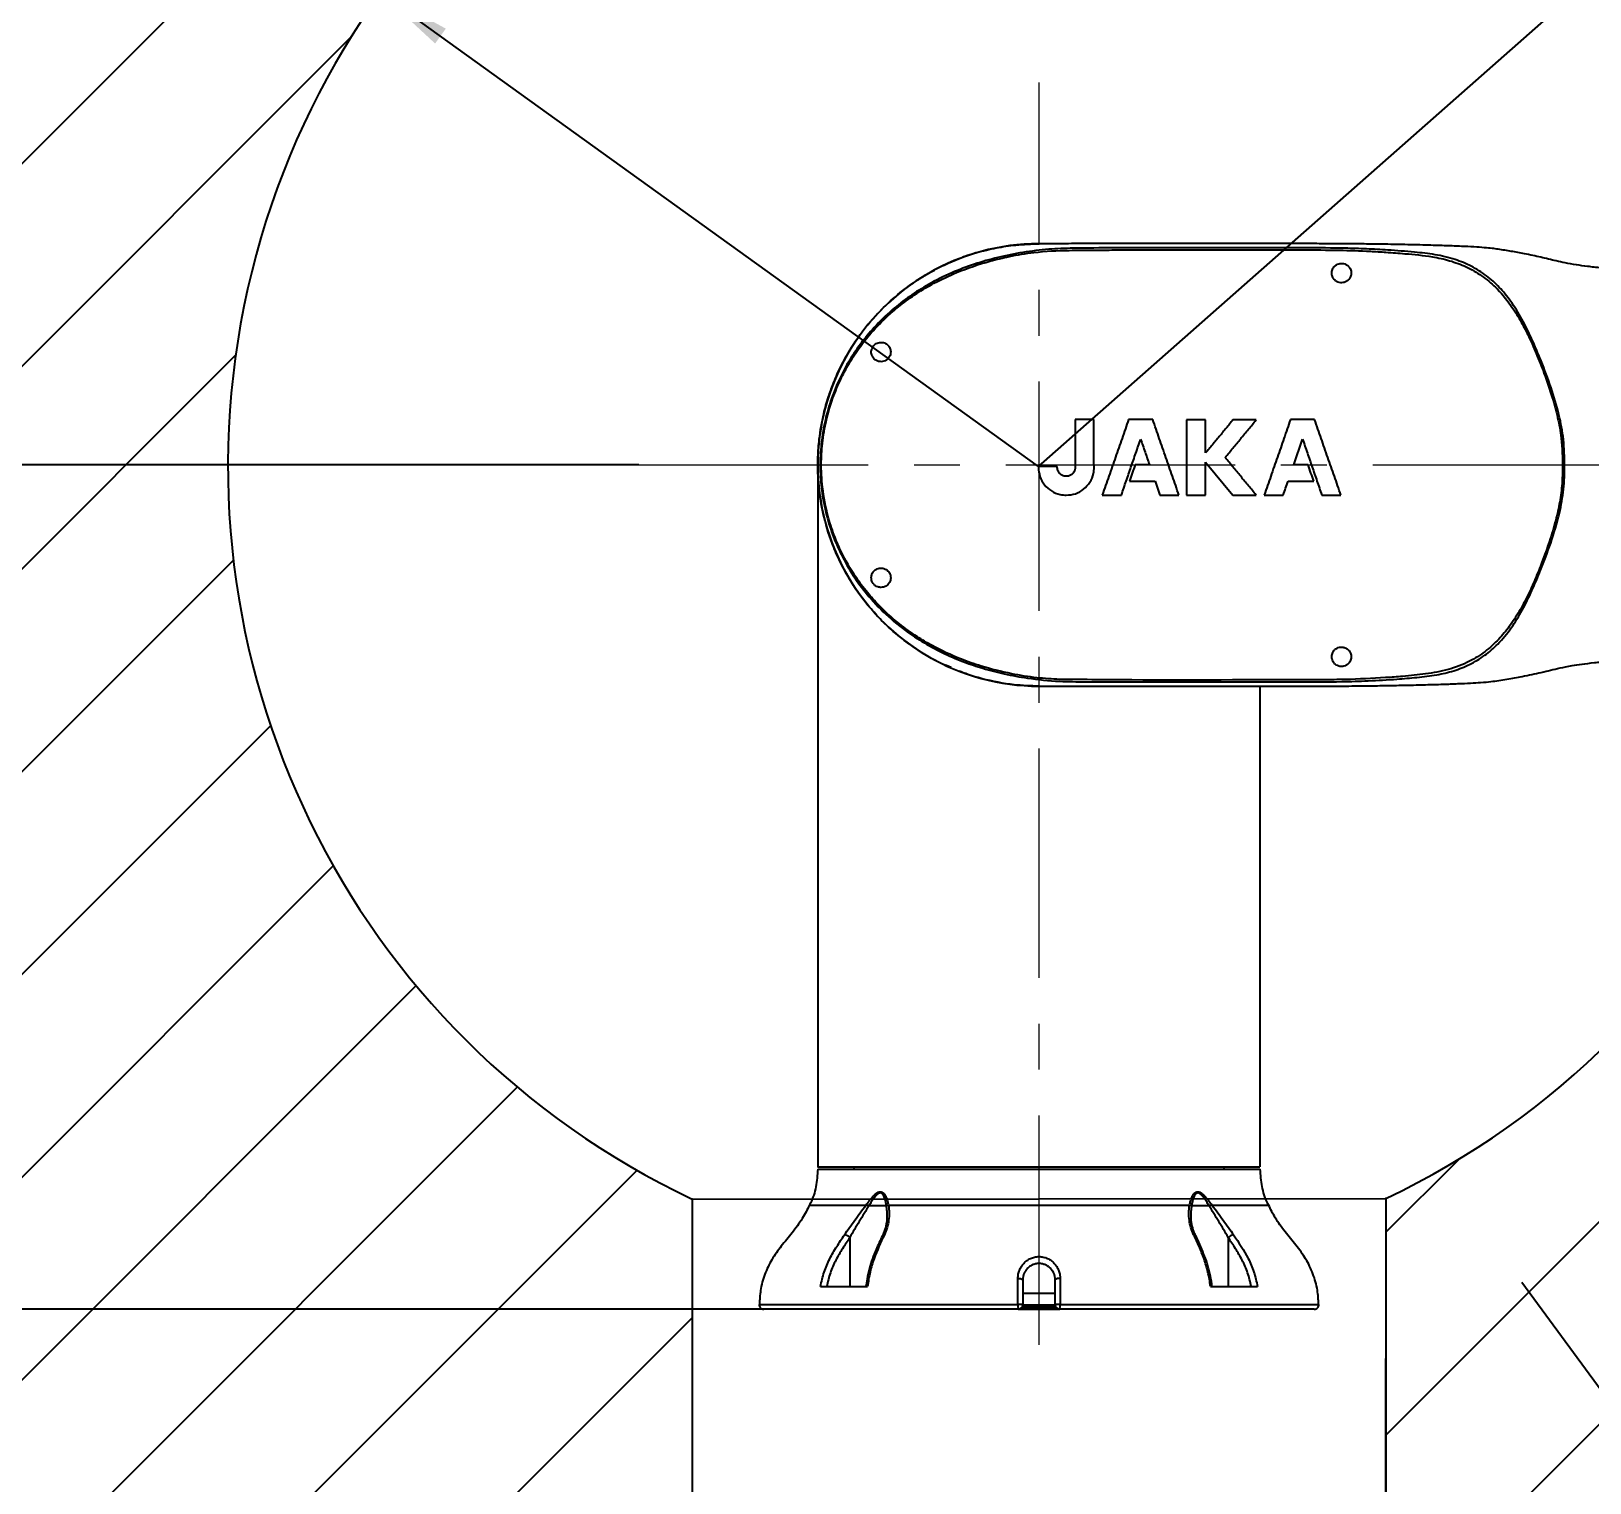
# Model space of a CAD drawing. Header units: millimetres. Extents: x 0 to 841, y 0 to 594.
# Drawn here: x 261.3 to 347.6, y 389.8 to 470.1 of the extents above; entities that cross this region are included whole.
import ezdxf

# ---------------------------------------------------------------- set-up
doc = ezdxf.new("R2010")
doc.units = ezdxf.units.MM
doc.header["$PDSIZE"] = -1
doc.linetypes.add('CENTERX2', pattern=[20.32, 12.7, -2.54, 2.54, -2.54])
doc.layers.add('细线层', color=7, linetype='Continuous', lineweight=25)
doc.styles.add('SLDTEXTSTYLE5', font='TXT', dxfattribs={"width": 0.605})
doc.dimstyles.new('SLDDIMSTYLE0', dxfattribs={"dimtxt": 5.5, "dimasz": 4.08, "dimexe": 0, "dimexo": 0.0625, "dimgap": 1.375, "dimtad": 2, "dimdec": 1, "dimlfac": 4, "dimrnd": 1e-09, "dimzin": 12, "dimdsep": 46, "dimtxsty": 'SLDTEXTSTYLE5', "dimsah": 1, "dimcen": 0.09, "dimadec": 0, "dimazin": 3, "dimtfac": 1, "dimtdec": 1, "dimtofl": 0, "dimtmove": 0, "dimatfit": 3, "dimfxl": 0, "dimfrac": 2, "dimtolj": 1, "dimtzin": 12, "dimarcsym": 0})
doc.dimstyles.new('SLDDIMSTYLE1', dxfattribs={"dimtxt": 5.5, "dimasz": 4.08, "dimexe": 0, "dimexo": 0.0625, "dimgap": 1.375, "dimtad": 0, "dimtih": 1, "dimtoh": 1, "dimdec": 1, "dimlfac": 4, "dimrnd": 1e-09, "dimzin": 12, "dimdsep": 46, "dimtxsty": 'SLDTEXTSTYLE5', "dimsah": 1, "dimcen": 0, "dimadec": 0, "dimazin": 3, "dimtfac": 1, "dimtdec": 1, "dimtofl": 0, "dimtmove": 0, "dimatfit": 3, "dimfxl": 0, "dimfrac": 2, "dimtolj": 1, "dimtzin": 12, "dimarcsym": 0})
doc.dimstyles.new('SLDDIMSTYLE2', dxfattribs={"dimtxt": 5.5, "dimasz": 4.08, "dimexe": 0, "dimexo": 0.0625, "dimgap": 1.375, "dimtad": 0, "dimtih": 1, "dimtoh": 1, "dimdec": 1, "dimlfac": 4, "dimrnd": 1e-09, "dimzin": 12, "dimdsep": 46, "dimtxsty": 'SLDTEXTSTYLE5', "dimsah": 1, "dimcen": 0, "dimadec": 0, "dimazin": 3, "dimtfac": 1, "dimtdec": 1, "dimtofl": 0, "dimtmove": 0, "dimatfit": 3, "dimfxl": 0, "dimfrac": 2, "dimtolj": 1, "dimtzin": 12, "dimarcsym": 0})
doc.dimstyles.new('SLDDIMSTYLE3', dxfattribs={"dimtxt": 5.5, "dimasz": 4.08, "dimexe": 0, "dimexo": 0.0625, "dimgap": 1.375, "dimtad": 2, "dimdec": 0, "dimlfac": 4, "dimrnd": 1e-09, "dimzin": 12, "dimdsep": 46, "dimtxsty": 'SLDTEXTSTYLE5', "dimsah": 1, "dimcen": 0.09, "dimadec": 0, "dimazin": 3, "dimtfac": 1, "dimtdec": 0, "dimtofl": 0, "dimtmove": 0, "dimatfit": 3, "dimfxl": 0, "dimfrac": 2, "dimtolj": 1, "dimtzin": 12, "dimarcsym": 0})
doc.dimstyles.new('SLDDIMSTYLE4', dxfattribs={"dimtxt": 5.5, "dimasz": 4.08, "dimexe": 0, "dimexo": 0.0625, "dimgap": 1.375, "dimtad": 0, "dimtih": 1, "dimtoh": 1, "dimdec": 1, "dimlfac": 4, "dimrnd": 1e-09, "dimzin": 12, "dimdsep": 46, "dimtxsty": 'SLDTEXTSTYLE5', "dimsah": 1, "dimcen": 0, "dimadec": 0, "dimazin": 3, "dimtfac": 1, "dimtdec": 1, "dimtofl": 0, "dimtmove": 0, "dimatfit": 3, "dimfxl": 0, "dimfrac": 2, "dimtolj": 1, "dimtzin": 12, "dimarcsym": 0})

# ---------------------------------------------------------------- blocks, each defined once
blk = doc.blocks.new('_D_1')
at = {"layer": '细线层'}
for p, q in [((204.919, 526.735), (173.929, 526.735)), ((280.621, 472.253), (204.919, 526.735)), ((317.044, 446.039), (280.621, 472.253))]:
    blk.add_line(p, q, dxfattribs=at)
blk.add_solid([(280.621, 472.253), (283.636, 469.457), (284.229, 470.282)], dxfattribs=at)
at = {"layer": '细线层', "char_height": 5.5, "attachment_point": 1, "style": 'SLDTEXTSTYLE5'}
for s, insert in [('S', (173.929, 533.825)), ('R179.5', (178.971, 533.825))]:
    blk.add_mtext(s, dxfattribs=dict(at, insert=insert))
blk = doc.blocks.new('_D_2')
at = {"layer": '细线层'}
for p, q in [((395.878, 515.584), (433.499, 548.772)), ((433.499, 548.772), (464.489, 548.772)), ((317.044, 446.039), (395.878, 515.584))]:
    blk.add_line(p, q, dxfattribs=at)
blk.add_solid([(395.878, 515.584), (399.274, 517.902), (398.602, 518.664)], dxfattribs=at)
at = {"layer": '细线层', "char_height": 5.5, "attachment_point": 1, "style": 'SLDTEXTSTYLE5'}
for s, insert in [('S', (435.087, 555.862)), ('R420.5', (440.129, 555.862))]:
    blk.add_mtext(s, dxfattribs=dict(at, insert=insert))
blk = doc.blocks.new('_D_3')
at = {"layer": '细线层'}
for p, q in [((317.044, 551.164), (132.032, 551.164)), ((134.032, 551.164), (134.032, 348.247)), ((290.282, 348.247), (132.032, 348.247))]:
    blk.add_line(p, q, dxfattribs=at)
for points in [[(134.032, 551.164), (133.524, 547.084), (134.54, 547.084)], [(134.032, 348.247), (134.54, 352.327), (133.524, 352.327)]]:
    blk.add_solid(points, dxfattribs=at)
at = {"layer": '细线层', "insert": (126.942, 444.832), "char_height": 5.5, "attachment_point": 1, "rotation": 90, "style": 'SLDTEXTSTYLE5'}
blk.add_mtext('812', dxfattribs=at)
blk = doc.blocks.new('_D_4')
at = {"layer": '细线层'}
for p, q in [((297.864, 405.47), (297.864, 309.372)), ((336.289, 405.501), (336.289, 309.372)), ((297.864, 311.372), (336.289, 311.372))]:
    blk.add_line(p, q, dxfattribs=at)
for points in [[(297.864, 311.372), (301.944, 310.864), (301.944, 311.88)], [(336.289, 311.372), (332.209, 311.88), (332.209, 310.864)]]:
    blk.add_solid(points, dxfattribs=at)
at = {"layer": '细线层', "char_height": 5.5, "attachment_point": 1, "style": 'SLDTEXTSTYLE5'}
for s, insert in [('%%c', (304.663, 318.462)), ('153.7', (312.681, 318.477))]:
    blk.add_mtext(s, dxfattribs=dict(at, insert=insert))
blk = doc.blocks.new('_D_5')
at = {"layer": '细线层'}
for p, q in [((343.806, 400.872), (374.954, 358.456)), ((374.954, 358.456), (404.44, 318.302)), ((404.44, 318.302), (430.388, 318.302))]:
    blk.add_line(p, q, dxfattribs=at)
blk.add_arc((343.806, 400.872), 52.625, 300.64689, 308.46756, dxfattribs=at)
blk.add_solid([(374.954, 358.456), (372.948, 362.045), (372.129, 361.443)], dxfattribs=at)
at = {"layer": '细线层', "insert": (406.027, 325.392), "char_height": 5.5, "attachment_point": 1, "style": 'SLDTEXTSTYLE5'}
blk.add_mtext('R210.5', dxfattribs=at)
blk = doc.blocks.new('_D_6')
at = {"layer": '细线层'}
for p, q in [((294.917, 446.122), (191.973, 446.122)), ((193.973, 446.122), (193.973, 399.372)), ((301.831, 399.372), (191.973, 399.372))]:
    blk.add_line(p, q, dxfattribs=at)
for points in [[(193.973, 446.122), (193.465, 442.042), (194.481, 442.042)], [(193.973, 399.372), (194.481, 403.452), (193.465, 403.452)]]:
    blk.add_solid(points, dxfattribs=at)
at = {"layer": '细线层', "insert": (186.883, 418.149), "char_height": 5.5, "attachment_point": 1, "rotation": 90, "style": 'SLDTEXTSTYLE5'}
blk.add_mtext('187', dxfattribs=at)

msp = doc.modelspace()

# ---------------------------------------------------------------- hatches: boundary and pattern name
at = {"layer": '细线层'}
h = msp.add_hatch(dxfattribs=at)
h.set_pattern_fill('ANSI31', color=256, scale=2.5, style=0)
edge = h.paths.add_edge_path(flags=0)
edge.add_line((336.289, 405.501), (336.225, 348.796))
edge.add_arc((343.806, 400.872), 52.625, 261.71786, 300.64689)
edge.add_arc((317.044, 446.039), 105.125, 300.64689, 599.35311)
edge.add_arc((290.282, 400.872), 52.625, 239.35311, 278.28214)
edge.add_line((297.863, 348.796), (297.864, 405.47))
edge.add_arc((317.044, 446.039), 44.875, -64.60462, 244.69701, ccw=False)

# ---------------------------------------------------------------- linework, layer by layer
at = {"color": 7, "linetype": 'Continuous', "lineweight": 25}
for p, q in [((320.122, 448.636), (319.077, 448.636)), ((323.377, 448.632), (322.039, 448.632)), ((326.305, 448.628), (325.253, 448.628)), ((329.106, 448.616), (327.818, 448.616)), ((332.337, 448.632), (331, 448.632)), ((331.181, 446.122), (331.673, 447.549)), ((326.305, 446.281), (327.819, 444.45)), ((326.305, 444.449), (326.305, 446.281)), ((317.044, 446.039), (317.043, 445.987)), ((318.081, 446.039), (317.044, 446.039)), ((323.195, 446.122), (322.398, 446.122)), ((331.978, 446.122), (331.181, 446.122)), ((322.082, 445.219), (323.51, 445.219)), ((323.51, 445.219), (323.776, 444.455)), ((330.866, 445.219), (332.295, 445.219)), ((320.58, 444.455), (321.64, 444.455)), ((323.776, 444.455), (324.825, 444.455)), ((325.253, 444.449), (326.305, 444.449)), ((327.819, 444.45), (329.106, 444.45)), ((329.551, 444.455), (330.601, 444.455)), ((332.736, 444.455), (333.797, 444.455)), ((304.827, 407.122), (329.327, 407.122)), ((306.827, 407.247), (306.827, 407.122)), ((327.327, 407.122), (327.327, 407.247)), ((307.672, 405.122), (308.628, 405.122)), ((325.415, 405.122), (308.738, 405.122)), ((325.526, 405.122), (326.482, 405.122)), ((306.601, 403.336), (306.601, 400.622)), ((327.552, 403.336), (327.552, 400.622)), ((304.981, 400.622), (307.584, 400.622)), ((326.57, 400.622), (329.173, 400.622)), ((317.977, 400.247), (316.177, 400.247)), ((315.927, 399.372), (301.831, 399.372)), ((315.927, 399.372), (318.227, 399.372)), ((318.077, 399.422), (316.077, 399.422)), ((316.127, 399.472), (318.027, 399.472)), ((317.998, 399.522), (316.156, 399.522)), ((332.322, 399.372), (318.227, 399.372))]:
    msp.add_line(p, q, dxfattribs=at)
at = {"color": 8, "linetype": 'Continuous', "lineweight": 25}
for p, q in [((307.483, 405.122), (304.366, 405.122)), ((329.788, 405.122), (326.67, 405.122)), ((301.582, 399.632), (315.908, 399.632)), ((318.246, 399.632), (332.572, 399.632))]:
    msp.add_line(p, q, dxfattribs=at)
at = {"color": 7, "linetype": 'Continuous', "lineweight": 25, "flags": 128}
for points in [[(325.744, 403.446), (325.745, 403.444), (325.747, 403.44)], [(315.909, 401.072), (315.96, 401.072), (316.01, 401.068), (316.056, 401.062), (316.097, 401.052), (316.131, 401.041), (316.156, 401.027), (316.172, 401.013), (316.177, 400.997)], [(318.245, 401.072), (318.194, 401.072), (318.144, 401.068), (318.098, 401.062), (318.057, 401.052), (318.023, 401.041), (317.998, 401.027), (317.982, 401.013), (317.977, 400.997)]]:
    msp.add_lwpolyline(points, dxfattribs=at)
at = {"color": 7, "linetype": 'Continuous', "lineweight": 25}
for centre, radius, start, end in [((317.077, 446.122), 12.25, 89.99997, 270.00003), ((306.211, 402.954), 0.546, 44.36039, 80.07719), ((327.943, 402.954), 0.546, 99.92281, 135.63961), ((301.831, 399.622), 0.25, 177.8883, 270), ((316.791, 399.565), 0.886, 175.72415, 192.59224), ((315.978, 397.762), 1.871, 83.91534, 92.15973), ((315.927, 399.622), 0.25, 270, 0), ((318.175, 397.762), 1.871, 87.84027, 96.08466), ((318.227, 399.622), 0.25, 180, 270), ((317.362, 399.565), 0.886, 347.40776, 4.27585), ((332.322, 399.622), 0.25, 270, 2.1117)]:
    msp.add_arc(centre, radius, start, end, dxfattribs=at)
at = {"color": 8, "linetype": 'Continuous', "lineweight": 25}
for centre, radius, start, end in [((308.501, 403.381), 0.112, 84.30979, 147.75799), ((325.65, 403.375), 0.118, 36.97942, 94.33376)]:
    msp.add_arc(centre, radius, start, end, dxfattribs=at)
at = {"color": 7, "linetype": 'Continuous', "lineweight": 25}
for points, knots in [([(312.21, 434.902), (312.038, 434.971), (311.335, 435.254), (310.404, 435.825), (309.292, 436.636), (308.451, 437.396), (307.523, 438.414), (306.71, 439.532), (306.049, 440.743), (305.51, 442.011), (305.113, 443.335), (304.85, 444.94), (304.803, 446.322), (304.908, 447.695), (305.105, 448.811), (305.388, 449.821), (305.691, 450.67), (306.114, 451.633), (306.67, 452.622), (307.459, 453.751), (308.371, 454.789), (309.407, 455.7), (310.259, 456.312), (311.026, 456.785), (312.104, 457.35), (313.36, 457.83), (314.701, 458.15), (315.853, 458.331), (316.65, 458.354), (317.079, 458.367)], [0, 0, 0, 0, 0.016592, 0.067899, 0.097282, 0.140017, 0.169281, 0.220716, 0.263456, 0.292724, 0.344165, 0.386998, 0.438296, 0.467673, 0.510415, 0.539685, 0.561646, 0.591159, 0.633894, 0.663158, 0.714592, 0.757342, 0.786617, 0.808582, 0.838101, 0.895669, 0.928515, 0.96162, 1, 1, 1, 1]), ([(368.373, 456.415), (368.174, 456.409), (367.786, 456.395), (367.082, 456.376), (366.416, 456.36), (365.819, 456.347), (365.299, 456.337), (364.767, 456.328), (364.197, 456.32), (363.609, 456.314), (363.028, 456.309), (362.364, 456.307), (361.569, 456.307), (360.578, 456.315), (359.436, 456.335), (358.217, 456.369), (357.043, 456.417), (356.018, 456.47), (355.114, 456.514), (354.218, 456.562), (353.236, 456.621), (352.169, 456.692), (351.086, 456.772), (350.054, 456.856), (349.071, 456.942), (348.195, 457.028), (347.438, 457.114), (346.742, 457.209), (346.185, 457.309), (345.713, 457.415), (345.296, 457.518), (344.856, 457.62), (344.414, 457.718), (343.875, 457.831), (343.252, 457.95), (342.635, 458.045), (342.187, 458.11), (341.75, 458.153), (341.175, 458.192), (340.472, 458.227), (339.631, 458.26), (338.576, 458.292), (337.364, 458.321), (336.121, 458.343), (334.944, 458.358), (333.867, 458.368), (333, 458.373), (332.327, 458.375), (331.786, 458.377), (331.225, 458.377), (330.629, 458.378), (329.958, 458.378), (329.087, 458.378), (328.03, 458.378), (326.854, 458.377), (325.714, 458.377), (324.75, 458.377), (323.952, 458.376), (323.295, 458.376), (322.621, 458.376), (321.9, 458.376), (321.115, 458.375), (320.273, 458.375), (319.438, 458.375), (318.678, 458.374), (318.024, 458.374), (317.497, 458.373), (317.143, 458.373), (317.114, 458.373), (317.087, 458.373), (317.078, 458.372), (317.078, 458.372), (317.077, 458.372)], [0, 0, 0, 0, 0.011606, 0.022622, 0.033612, 0.041475, 0.048587, 0.056304, 0.064633, 0.073404, 0.081867, 0.089917, 0.102271, 0.116446, 0.133009, 0.151936, 0.169454, 0.184111, 0.19655, 0.208817, 0.22321, 0.239543, 0.255859, 0.271474, 0.286393, 0.301053, 0.315791, 0.330728, 0.351182, 0.372068, 0.392737, 0.412963, 0.433538, 0.454658, 0.48716, 0.517749, 0.531957, 0.545637, 0.559387, 0.573303, 0.587835, 0.603324, 0.622937, 0.641296, 0.658134, 0.674365, 0.688188, 0.695845, 0.703615, 0.711708, 0.720248, 0.729525, 0.740912, 0.758119, 0.775486, 0.792027, 0.807687, 0.817399, 0.826741, 0.836253, 0.846711, 0.85811, 0.870404, 0.883234, 0.89497, 0.907307, 0.920369, 0.934341, 0.949566, 0.96585, 0.983172, 1, 1, 1, 1]), ([(321.246, 458.138), (321.64, 458.139), (322.819, 458.143), (324.785, 458.141), (327.243, 458.142), (329.602, 458.141), (331.896, 458.14), (333.7, 458.134), (335.207, 458.085), (336.49, 458.02), (337.756, 457.916), (339.012, 457.787), (340.072, 457.537), (341.033, 457.145), (341.86, 456.625), (342.588, 455.966), (343.248, 455.154), (343.84, 454.197), (344.383, 453.082), (344.919, 451.812), (345.443, 450.409), (345.879, 448.954), (346.156, 447.518), (346.189, 446.132), (346.156, 444.765), (345.89, 443.32), (345.441, 441.827), (344.909, 440.408), (344.384, 439.166), (343.863, 438.089), (343.244, 437.081), (342.551, 436.233), (341.769, 435.552), (340.943, 435.056), (340.043, 434.705), (339.06, 434.469), (338.003, 434.353), (336.739, 434.242), (335.352, 434.163), (333.569, 434.107), (331.38, 434.105), (328.661, 434.103), (326.026, 434.103), (323.392, 434.103), (321.385, 434.103), (319.573, 434.12), (318.102, 434.119), (316.593, 434.276), (315.178, 434.532), (313.833, 434.879), (312.536, 435.338), (311.275, 435.933), (310.076, 436.645), (308.882, 437.551), (307.812, 438.615), (306.946, 439.721), (306.272, 440.825), (305.735, 441.978), (305.318, 443.217), (305.056, 444.483), (304.945, 445.754), (304.971, 447.016), (305.145, 448.277), (305.467, 449.517), (305.913, 450.689), (306.485, 451.796), (307.17, 452.827), (307.975, 453.8), (308.892, 454.686), (309.908, 455.475), (311.01, 456.17), (312.209, 456.766), (313.493, 457.255), (314.811, 457.632), (316.188, 457.904), (317.587, 458.083), (319.277, 458.135), (320.489, 458.136), (321.246, 458.138)], [0, 0, 0, 0, 0.0106598, 0.0319794, 0.053299, 0.0772849, 0.095943, 0.1154946, 0.1261694, 0.136819, 0.1503231, 0.160621, 0.1710193, 0.1797162, 0.1886551, 0.1973407, 0.2062352, 0.2169379, 0.2277618, 0.2398272, 0.254324, 0.2683231, 0.2809713, 0.29384, 0.3058288, 0.3179845, 0.333522, 0.348041, 0.3590422, 0.3700734, 0.380468, 0.3910392, 0.3996233, 0.4084544, 0.4170076, 0.4257386, 0.4357544, 0.4457995, 0.4601702, 0.4734073, 0.4941438, 0.5195029, 0.5471431, 0.56557, 0.5909093, 0.601568, 0.6146824, 0.6307821, 0.6426061, 0.6536424, 0.668404, 0.679839, 0.6913738, 0.7061621, 0.7203404, 0.7321736, 0.744165, 0.7553111, 0.7665944, 0.7795365, 0.7902626, 0.8011135, 0.8136991, 0.8246768, 0.8357867, 0.8476193, 0.8583886, 0.8692769, 0.8817913, 0.8928917, 0.9041009, 0.9170529, 0.9291229, 0.9412858, 0.9541793, 0.9671508, 0.9794535, 1, 1, 1, 1]), ([(321.247, 458.025), (320.876, 458.022), (320.04, 458.017), (318.554, 458.012), (316.98, 457.941), (315.521, 457.693), (314.08, 457.352), (312.673, 456.874), (311.33, 456.238), (310.289, 455.622), (309.446, 455.017), (308.596, 454.296), (307.823, 453.507), (307.084, 452.573), (306.53, 451.712), (306.048, 450.796), (305.608, 449.741), (305.252, 448.496), (305.053, 447.212), (305.004, 446.086), (305.07, 444.844), (305.281, 443.616), (305.644, 442.431), (306.112, 441.291), (306.714, 440.203), (307.445, 439.196), (308.27, 438.255), (309.21, 437.397), (310.253, 436.648), (311.375, 435.978), (312.561, 435.425), (314.034, 434.908), (315.45, 434.556), (316.905, 434.326), (318.217, 434.231), (319.76, 434.235), (324.193, 434.19), (328.628, 434.223), (332.781, 434.22), (334.367, 434.242), (335.847, 434.305), (337.325, 434.422), (338.487, 434.53), (339.742, 434.754), (340.862, 435.177), (341.8, 435.773), (342.531, 436.435), (343.151, 437.193), (343.68, 438.009), (344.151, 438.898), (344.561, 439.814), (344.96, 440.811), (345.35, 441.889), (345.685, 442.997), (345.926, 444.067), (346.052, 445.045), (346.075, 446.227), (346.05, 447.452), (345.813, 448.743), (345.484, 449.946), (345.078, 451.126), (344.62, 452.291), (344.191, 453.265), (343.72, 454.162), (343.154, 455.061), (342.449, 455.912), (341.603, 456.614), (340.747, 457.111), (339.821, 457.454), (338.681, 457.7), (337.496, 457.807), (336.352, 457.901), (335.137, 457.971), (332.921, 458.043), (330.176, 458.022), (327.602, 458.027), (325.972, 458.027), (324.749, 458.028), (323.526, 458.028), (322.359, 458.029), (321.599, 458.026), (321.247, 458.025)], [0, 0, 0, 0, 0.010127, 0.022786, 0.040535, 0.053025, 0.063083, 0.080905, 0.093428, 0.103557, 0.113873, 0.121664, 0.133945, 0.143912, 0.154116, 0.161831, 0.172107, 0.185245, 0.197035, 0.207469, 0.215909, 0.230942, 0.24129, 0.249656, 0.264545, 0.275054, 0.283547, 0.298646, 0.309643, 0.318519, 0.334259, 0.345228, 0.36105, 0.373978, 0.385365, 0.396877, 0.416068, 0.506292, 0.517816, 0.529345, 0.549541, 0.558212, 0.569784, 0.581353, 0.592888, 0.60219, 0.611498, 0.619661, 0.628822, 0.63799, 0.647074, 0.656192, 0.667261, 0.678327, 0.68774, 0.697147, 0.705165, 0.719992, 0.730436, 0.740891, 0.753968, 0.764467, 0.775028, 0.782978, 0.79208, 0.803961, 0.812942, 0.821921, 0.830832, 0.839753, 0.853652, 0.86323, 0.871084, 0.886827, 0.923699, 0.945931, 0.957046, 0.968162, 0.979278, 0.990394, 1, 1, 1, 1]), ([(313.624, 457.874), (313.561, 457.855), (313.427, 457.815), (313.167, 457.731), (313.006, 457.676), (312.89, 457.635), (312.846, 457.618), (312.838, 457.615)], [0, 0, 0, 0, 0.180104, 0.385329, 0.626431, 0.932789, 1, 1, 1, 1]), ([(333.827, 456.21), (333.879, 456.214), (333.983, 456.223), (334.122, 456.29), (334.25, 456.4), (334.342, 456.557), (334.377, 456.756), (334.337, 456.957), (334.228, 457.121), (334.09, 457.224), (333.95, 457.277), (333.81, 457.29), (333.67, 457.268), (333.527, 457.204), (333.386, 457.077), (333.291, 456.887), (333.28, 456.667), (333.352, 456.471), (333.474, 456.33), (333.622, 456.241), (333.746, 456.212), (333.815, 456.21), (333.827, 456.21)], [0, 0, 0, 0, 0.039308, 0.078498, 0.120462, 0.181537, 0.243548, 0.318995, 0.386834, 0.433347, 0.469389, 0.505672, 0.536973, 0.577524, 0.634168, 0.710464, 0.787804, 0.853332, 0.905066, 0.94784, 0.99082, 1, 1, 1, 1]), ([(308.327, 451.835), (308.38, 451.839), (308.473, 451.846), (308.617, 451.912), (308.729, 452.006), (308.807, 452.12), (308.857, 452.251), (308.873, 452.416), (308.822, 452.619), (308.681, 452.801), (308.477, 452.905), (308.28, 452.918), (308.124, 452.876), (308.018, 452.817), (307.934, 452.744), (307.873, 452.665), (307.822, 452.567), (307.784, 452.431), (307.791, 452.231), (307.896, 452.018), (308.088, 451.863), (308.263, 451.842), (308.327, 451.835)], [0, 0, 0, 0, 0.044743, 0.078043, 0.111582, 0.14011, 0.168006, 0.208654, 0.266688, 0.352447, 0.441629, 0.51496, 0.555221, 0.585108, 0.607216, 0.629427, 0.649889, 0.683181, 0.740493, 0.838995, 0.941632, 1, 1, 1, 1]), ([(319.077, 448.636), (319.077, 448.417), (319.077, 447.977), (319.077, 447.315), (319.077, 446.651), (319.078, 446.207), (319.078, 445.986)], [0, 0, 0, 0, 0.249514, 0.499223, 0.749515, 1, 1, 1, 1]), ([(320.121, 446.105), (320.121, 446.316), (320.121, 446.738), (320.121, 447.371), (320.121, 448.004), (320.122, 448.426), (320.122, 448.636)], [0, 0, 0, 0, 0.249561, 0.499296, 0.749559, 1, 1, 1, 1]), ([(322.039, 448.632), (321.918, 448.286), (321.677, 447.594), (321.312, 446.55), (320.946, 445.503), (320.702, 444.805), (320.58, 444.455)], [0, 0, 0, 0, 0.248937, 0.498296, 0.748933, 1, 1, 1, 1]), ([(324.825, 444.455), (324.705, 444.802), (324.465, 445.495), (324.102, 446.54), (323.739, 447.586), (323.498, 448.283), (323.377, 448.632)], [0, 0, 0, 0, 0.248947, 0.49831, 0.748941, 1, 1, 1, 1]), ([(325.253, 448.628), (325.253, 448.282), (325.253, 447.59), (325.253, 446.546), (325.253, 445.498), (325.253, 444.799), (325.253, 444.449)], [0, 0, 0, 0, 0.248815, 0.498102, 0.748813, 1, 1, 1, 1]), ([(326.305, 446.785), (326.305, 446.939), (326.305, 447.246), (326.305, 447.707), (326.305, 448.168), (326.305, 448.474), (326.305, 448.628)], [0, 0, 0, 0, 0.249769, 0.499631, 0.74977, 1, 1, 1, 1]), ([(327.818, 448.616), (327.692, 448.464), (327.441, 448.159), (327.062, 447.701), (326.684, 447.243), (326.431, 446.938), (326.305, 446.785)], [0, 0, 0, 0, 0.249864, 0.499782, 0.749864, 1, 1, 1, 1]), ([(327.384, 446.533), (327.528, 446.707), (327.815, 447.054), (328.245, 447.575), (328.676, 448.096), (328.962, 448.443), (329.106, 448.616)], [0, 0, 0, 0, 0.249826, 0.499721, 0.749825, 1, 1, 1, 1]), ([(331, 448.632), (330.88, 448.286), (330.64, 447.594), (330.278, 446.55), (329.914, 445.503), (329.672, 444.805), (329.551, 444.455)], [0, 0, 0, 0, 0.2489511, 0.4983219, 0.748951, 1, 1, 1, 1]), ([(333.797, 444.455), (333.675, 444.802), (333.433, 445.495), (333.068, 446.54), (332.702, 447.586), (332.459, 448.283), (332.337, 448.632)], [0, 0, 0, 0, 0.248965, 0.498339, 0.748958, 1, 1, 1, 1]), ([(321.64, 444.455), (321.728, 444.712), (321.905, 445.226), (322.127, 445.871), (322.348, 446.516), (322.526, 447.033), (322.659, 447.42), (322.704, 447.549)], [0, 0, 0, 0, 0.249416, 0.499064, 0.624227, 0.874692, 1, 1, 1, 1]), ([(322.704, 447.549), (322.745, 447.43), (322.826, 447.193), (322.949, 446.836), (323.072, 446.479), (323.154, 446.241), (323.195, 446.122)], [0, 0, 0, 0, 0.2498768, 0.4998043, 0.7498784, 1, 1, 1, 1]), ([(331.673, 447.549), (331.761, 447.292), (331.938, 446.777), (332.204, 446.004), (332.47, 445.229), (332.648, 444.713), (332.736, 444.455)], [0, 0, 0, 0, 0.249433, 0.499093, 0.749433, 1, 1, 1, 1]), ([(329.106, 444.45), (328.962, 444.623), (328.676, 444.97), (328.246, 445.491), (327.815, 446.012), (327.528, 446.359), (327.384, 446.533)], [0, 0, 0, 0, 0.249828, 0.499724, 0.749827, 1, 1, 1, 1]), ([(304.828, 445.903), (304.828, 445.903), (304.828, 445.901), (304.827, 445.809), (304.827, 445.603), (304.827, 445.228), (304.827, 444.765), (304.827, 444.222), (304.827, 443.545), (304.827, 442.678), (304.827, 441.638), (304.827, 440.516), (304.827, 439.433), (304.827, 438.728), (304.827, 438.424)], [0, 0, 0, 0, 0.032237, 0.079559, 0.166384, 0.244284, 0.314671, 0.382871, 0.456614, 0.553611, 0.661867, 0.77987, 0.904928, 1, 1, 1, 1]), ([(317.043, 445.987), (317.06, 445.814), (317.093, 445.468), (317.358, 445.007), (317.748, 444.657), (318.183, 444.47), (318.471, 444.452), (318.585, 444.444)], [0, 0, 0, 0, 0.21398, 0.427997, 0.64239, 0.858447, 1, 1, 1, 1]), ([(318.17, 445.719), (318.151, 445.753), (318.116, 445.82), (318.092, 445.931), (318.085, 446.003), (318.081, 446.039)], [0, 0, 0, 0, 0.351095, 0.672975, 1, 1, 1, 1]), ([(318.585, 445.493), (318.544, 445.496), (318.448, 445.503), (318.308, 445.567), (318.215, 445.652), (318.177, 445.708), (318.17, 445.719)], [0, 0, 0, 0, 0.250055, 0.58582, 0.922138, 1, 1, 1, 1]), ([(318.585, 444.444), (318.758, 444.461), (319.104, 444.495), (319.565, 444.76), (319.915, 445.15), (320.078, 445.532), (320.111, 445.762), (320.119, 445.819)], [0, 0, 0, 0, 0.229793, 0.459607, 0.690132, 0.922249, 1, 1, 1, 1]), ([(319.003, 445.723), (318.979, 445.69), (318.921, 445.612), (318.791, 445.527), (318.668, 445.495), (318.599, 445.493), (318.585, 445.493)], [0, 0, 0, 0, 0.247413, 0.582992, 0.917906, 1, 1, 1, 1]), ([(319.078, 445.986), (319.077, 445.974), (319.077, 445.949), (319.073, 445.913), (319.067, 445.878), (319.056, 445.833), (319.036, 445.78), (319.015, 445.742), (319.003, 445.723)], [0, 0, 0, 0, 0.130614, 0.261853, 0.392479, 0.523804, 0.7596, 1, 1, 1, 1]), ([(320.119, 445.819), (320.12, 445.837), (320.123, 445.872), (320.123, 445.923), (320.123, 445.97), (320.123, 446.015), (320.123, 446.06), (320.122, 446.09), (320.121, 446.105)], [0, 0, 0, 0, 0.185978, 0.3724739, 0.5293054, 0.6861472, 0.8430542, 1, 1, 1, 1]), ([(322.398, 446.122), (322.372, 446.047), (322.319, 445.897), (322.24, 445.671), (322.161, 445.445), (322.108, 445.294), (322.082, 445.219)], [0, 0, 0, 0, 0.24995, 0.499921, 0.749951, 1, 1, 1, 1]), ([(332.295, 445.219), (332.242, 445.37), (332.136, 445.671), (332.031, 445.972), (331.978, 446.122)], [0, 0, 0, 0, 0.499924, 1, 1, 1, 1]), ([(330.601, 444.455), (330.645, 444.582), (330.733, 444.837), (330.822, 445.092), (330.866, 445.219)], [0, 0, 0, 0, 0.499946, 1, 1, 1, 1]), ([(308.327, 439.335), (308.418, 439.349), (308.605, 439.378), (308.783, 439.555), (308.863, 439.762), (308.869, 439.934), (308.829, 440.08), (308.76, 440.199), (308.669, 440.294), (308.551, 440.368), (308.397, 440.415), (308.195, 440.409), (307.973, 440.306), (307.828, 440.118), (307.782, 439.912), (307.796, 439.759), (307.836, 439.645), (307.891, 439.552), (307.957, 439.478), (308.044, 439.41), (308.174, 439.347), (308.268, 439.34), (308.327, 439.335)], [0, 0, 0, 0, 0.097324, 0.198736, 0.258642, 0.303873, 0.337595, 0.366269, 0.395007, 0.422549, 0.460968, 0.515709, 0.598383, 0.708102, 0.77466, 0.815583, 0.843605, 0.86543, 0.88734, 0.907877, 0.942171, 1, 1, 1, 1]), ([(304.828, 438.424), (304.828, 437.636), (304.826, 435.709), (304.829, 433.032), (304.824, 431.009), (304.828, 430.125), (304.829, 429.991)], [0, 0, 0, 0, 0.280312, 0.685445, 0.952567, 1, 1, 1, 1]), ([(317.077, 433.872), (317.076, 433.872), (317.075, 433.872), (317.109, 433.872), (317.082, 433.872), (317.342, 433.871), (317.782, 433.871), (318.362, 433.871), (319.043, 433.87), (319.893, 433.87), (320.888, 433.869), (321.938, 433.869), (322.927, 433.869), (323.863, 433.868), (324.792, 433.868), (325.765, 433.868), (326.814, 433.867), (327.93, 433.867), (329.013, 433.867), (329.961, 433.867), (330.722, 433.867), (331.345, 433.868), (331.89, 433.868), (332.387, 433.869), (332.851, 433.871), (333.357, 433.874), (333.924, 433.877), (334.603, 433.883), (335.402, 433.892), (336.36, 433.906), (337.409, 433.925), (338.471, 433.95), (339.438, 433.978), (340.273, 434.009), (340.973, 434.042), (341.602, 434.08), (342.14, 434.127), (342.535, 434.185), (342.983, 434.252), (343.414, 434.327), (343.878, 434.415), (344.372, 434.517), (344.895, 434.634), (345.414, 434.755), (345.895, 434.876), (346.47, 434.99), (347.123, 435.091), (347.818, 435.176), (348.644, 435.262), (349.724, 435.362), (350.985, 435.466), (352.355, 435.566), (353.588, 435.646), (354.644, 435.707), (355.61, 435.754), (356.685, 435.81), (357.864, 435.862), (359.063, 435.901), (360.148, 435.923), (361.121, 435.935), (361.959, 435.938), (362.683, 435.937), (363.315, 435.934), (363.906, 435.928), (364.495, 435.92), (365.085, 435.911), (365.731, 435.899), (366.464, 435.884), (367.307, 435.863), (367.916, 435.846), (368.198, 435.837), (368.235, 435.835)], [0, 0, 0, 0, 0.020625, 0.041487, 0.061046, 0.074585, 0.087359, 0.099566, 0.111326, 0.122761, 0.138914, 0.154312, 0.1687, 0.182054, 0.195159, 0.209209, 0.224481, 0.240918, 0.257913, 0.271731, 0.282287, 0.291092, 0.29892, 0.306071, 0.312757, 0.319145, 0.328175, 0.337487, 0.348805, 0.363174, 0.379537, 0.39525, 0.410245, 0.424544, 0.43795, 0.450606, 0.466759, 0.484614, 0.503636, 0.522594, 0.541259, 0.565742, 0.590164, 0.614802, 0.639629, 0.664069, 0.679004, 0.693837, 0.708798, 0.724025, 0.745317, 0.766123, 0.785303, 0.799678, 0.812435, 0.82753, 0.846614, 0.863945, 0.879843, 0.893971, 0.906393, 0.916408, 0.925544, 0.933968, 0.942198, 0.951294, 0.959718, 0.97044, 0.98312, 0.997777, 1, 1, 1, 1]), ([(333.827, 434.96), (333.873, 434.963), (333.966, 434.971), (334.105, 435.03), (334.243, 435.139), (334.345, 435.31), (334.38, 435.531), (334.323, 435.742), (334.194, 435.903), (334.044, 435.999), (333.879, 436.041), (333.717, 436.031), (333.576, 435.98), (333.453, 435.893), (333.344, 435.758), (333.282, 435.576), (333.292, 435.361), (333.379, 435.175), (333.519, 435.046), (333.659, 434.98), (333.764, 434.961), (333.817, 434.96), (333.827, 434.96)], [0, 0, 0, 0, 0.034963, 0.06974, 0.120394, 0.191019, 0.263354, 0.345019, 0.39934, 0.443994, 0.4889, 0.527824, 0.564725, 0.604101, 0.6495, 0.716482, 0.784408, 0.864226, 0.919179, 0.959559, 0.992401, 1, 1, 1, 1]), ([(317.077, 433.872), (316.614, 433.887), (315.556, 433.921), (314.201, 434.199), (313.198, 434.482), (312.791, 434.658), (312.677, 434.707)], [0, 0, 0, 0, 0.307672, 0.704623, 0.917434, 1, 1, 1, 1]), ([(329.324, 430.166), (329.325, 430.531), (329.329, 431.765), (329.328, 432.998), (329.327, 433.867)], [0, 0, 0, 0, 0.2957643, 1, 1, 1, 1]), ([(304.827, 429.991), (304.827, 429.838), (304.827, 429.465), (304.827, 428.891), (304.827, 428.276), (304.827, 427.685), (304.827, 427.125), (304.827, 426.635), (304.827, 426.274), (304.827, 425.914), (304.827, 425.609), (304.827, 425.368), (304.827, 425.112), (304.827, 424.803), (304.827, 424.355), (304.827, 423.701), (304.827, 422.908), (304.827, 422.047), (304.827, 421.162), (304.827, 420.145), (304.827, 419.005), (304.827, 417.766), (304.827, 416.191), (304.827, 414.246), (304.827, 411.885), (304.827, 409.529), (304.827, 407.959), (304.827, 407.247)], [0, 0, 0, 0, 0.017553, 0.042789, 0.068247, 0.094327, 0.122479, 0.152934, 0.186101, 0.218182, 0.245846, 0.268269, 0.285311, 0.304884, 0.330844, 0.363424, 0.403241, 0.434385, 0.469437, 0.508571, 0.552005, 0.599313, 0.649782, 0.731532, 0.820979, 0.918925, 1, 1, 1, 1]), ([(329.327, 407.247), (329.327, 407.979), (329.327, 409.583), (329.327, 411.976), (329.327, 414.35), (329.327, 416.289), (329.327, 417.845), (329.327, 419.053), (329.327, 420.153), (329.327, 421.122), (329.327, 421.956), (329.327, 422.751), (329.327, 423.475), (329.327, 424.113), (329.327, 424.632), (329.327, 425.138), (329.327, 425.56), (329.327, 426.023), (329.327, 426.476), (329.327, 427.02), (329.327, 427.758), (329.327, 428.656), (329.327, 429.486), (329.327, 430.006), (329.327, 430.166)], [0, 0, 0, 0, 0.082916, 0.181614, 0.270976, 0.351821, 0.401226, 0.447087, 0.488696, 0.525739, 0.558458, 0.587055, 0.622644, 0.650639, 0.677656, 0.706157, 0.745623, 0.786862, 0.830801, 0.865341, 0.902243, 0.941101, 0.981925, 1, 1, 1, 1]), ([(304.827, 407.122), (304.803, 406.797), (304.755, 406.152), (304.554, 405.487), (304.384, 405.174), (304.367, 405.142)], [0, 0, 0, 0, 0.478154, 0.946843, 1, 1, 1, 1]), ([(304.835, 407.247), (304.832, 407.247), (304.799, 407.247), (304.909, 407.247), (305.144, 407.247), (305.54, 407.247), (306.089, 407.247), (306.775, 407.247), (307.603, 407.247), (308.442, 407.247), (309.224, 407.247), (309.937, 407.247), (310.811, 407.247), (311.813, 407.247), (312.783, 407.247), (313.637, 407.247), (314.453, 407.247), (315.623, 407.247), (316.483, 407.247), (317.077, 407.247)], [0, 0, 0, 0, 0.006816, 0.081297, 0.151019, 0.221594, 0.292736, 0.368896, 0.43642, 0.510755, 0.561659, 0.599853, 0.65118, 0.725517, 0.776422, 0.814616, 0.865944, 0.907552, 1, 1, 1, 1]), ([(317.077, 407.247), (317.539, 407.247), (318.597, 407.247), (319.955, 407.247), (321.267, 407.247), (322.436, 407.247), (323.642, 407.247), (324.78, 407.247), (325.7, 407.247), (326.407, 407.247), (326.966, 407.247), (327.559, 407.247), (328.221, 407.247), (328.724, 407.247), (329.072, 407.247), (329.291, 407.247), (329.299, 407.247), (329.304, 407.247)], [0, 0, 0, 0, 0.072027, 0.164954, 0.214772, 0.285905, 0.362053, 0.429567, 0.503903, 0.554809, 0.593004, 0.644332, 0.718805, 0.807993, 0.859068, 0.930383, 1, 1, 1, 1]), ([(329.789, 405.143), (329.766, 405.185), (329.595, 405.504), (329.396, 406.169), (329.35, 406.802), (329.327, 407.122)], [0, 0, 0, 0, 0.069974, 0.530301, 1, 1, 1, 1]), ([(307.483, 405.122), (307.545, 405.204), (307.607, 405.284), (307.733, 405.441), (307.796, 405.517), (307.894, 405.625), (307.927, 405.66), (307.994, 405.725), (308.029, 405.757), (308.101, 405.811), (308.138, 405.835), (308.213, 405.869), (308.251, 405.879), (308.325, 405.879), (308.359, 405.87), (308.423, 405.836), (308.451, 405.813), (308.501, 405.759), (308.524, 405.728), (308.565, 405.662), (308.583, 405.627), (308.634, 405.519), (308.661, 405.442), (308.706, 405.284), (308.724, 405.204), (308.738, 405.122)], [0, 0, 0, 0, 0.125, 0.125, 0.25, 0.25, 0.3125, 0.3125, 0.375, 0.375, 0.4375, 0.4375, 0.5, 0.5, 0.5625, 0.5625, 0.625, 0.625, 0.6875, 0.6875, 0.75, 0.75, 0.875, 0.875, 1, 1, 1, 1]), ([(308.628, 405.122), (308.616, 405.194), (308.603, 405.265), (308.569, 405.404), (308.549, 405.472), (308.512, 405.57), (308.498, 405.602), (308.467, 405.662), (308.451, 405.691), (308.412, 405.743), (308.391, 405.766), (308.353, 405.792), (308.34, 405.799), (308.312, 405.808), (308.297, 405.81), (308.251, 405.81), (308.22, 405.8), (308.159, 405.765), (308.13, 405.742), (308.075, 405.69), (308.048, 405.66), (307.997, 405.6), (307.972, 405.568), (307.9, 405.471), (307.853, 405.403), (307.762, 405.265), (307.717, 405.194), (307.672, 405.122)], [0, 0, 0, 0, 0.125, 0.125, 0.25, 0.25, 0.3125, 0.3125, 0.375, 0.375, 0.4375, 0.4375, 0.46875, 0.46875, 0.5, 0.5, 0.5625, 0.5625, 0.625, 0.625, 0.6875, 0.6875, 0.75, 0.75, 0.875, 0.875, 1, 1, 1, 1]), ([(325.415, 405.122), (325.429, 405.204), (325.447, 405.284), (325.492, 405.441), (325.519, 405.517), (325.569, 405.625), (325.587, 405.66), (325.628, 405.725), (325.651, 405.757), (325.701, 405.811), (325.729, 405.835), (325.792, 405.869), (325.827, 405.879), (325.9, 405.879), (325.938, 405.87), (326.014, 405.836), (326.05, 405.813), (326.122, 405.759), (326.157, 405.728), (326.225, 405.662), (326.258, 405.627), (326.356, 405.519), (326.42, 405.442), (326.546, 405.284), (326.608, 405.204), (326.67, 405.122)], [0, 0, 0, 0, 0.125, 0.125, 0.25, 0.25, 0.3125, 0.3125, 0.375, 0.375, 0.4375, 0.4375, 0.5, 0.5, 0.5625, 0.5625, 0.625, 0.625, 0.6875, 0.6875, 0.75, 0.75, 0.875, 0.875, 1, 1, 1, 1]), ([(326.482, 405.122), (326.437, 405.194), (326.392, 405.265), (326.3, 405.404), (326.253, 405.472), (326.18, 405.57), (326.155, 405.602), (326.104, 405.662), (326.077, 405.691), (326.022, 405.743), (325.993, 405.766), (325.948, 405.792), (325.933, 405.799), (325.902, 405.808), (325.886, 405.81), (325.84, 405.81), (325.812, 405.8), (325.762, 405.765), (325.74, 405.742), (325.702, 405.69), (325.685, 405.66), (325.655, 405.6), (325.641, 405.568), (325.605, 405.471), (325.585, 405.403), (325.551, 405.265), (325.537, 405.194), (325.526, 405.122)], [0, 0, 0, 0, 0.125, 0.125, 0.25, 0.25, 0.3125, 0.3125, 0.375, 0.375, 0.4375, 0.4375, 0.46875, 0.46875, 0.5, 0.5, 0.5625, 0.5625, 0.625, 0.625, 0.6875, 0.6875, 0.75, 0.75, 0.875, 0.875, 1, 1, 1, 1]), ([(304.367, 405.142), (304.24, 404.887), (303.971, 404.343), (303.412, 403.602), (302.809, 402.877), (302.266, 402.13), (301.869, 401.304), (301.635, 400.461), (301.609, 399.891), (301.597, 399.632)], [0, 0, 0, 0, 0.135576, 0.289104, 0.441319, 0.586138, 0.728261, 0.876546, 1, 1, 1, 1]), ([(306.305, 403.492), (306.393, 403.626), (306.486, 403.76), (306.677, 404.028), (306.775, 404.163), (306.974, 404.436), (307.075, 404.575), (307.279, 404.85), (307.38, 404.987), (307.483, 405.122)], [0, 0, 0, 0, 0.25, 0.25, 0.5, 0.5, 0.75, 0.75, 1, 1, 1, 1]), ([(307.672, 405.122), (307.579, 404.974), (307.487, 404.824), (307.305, 404.523), (307.213, 404.371), (307.032, 404.072), (306.943, 403.923), (306.768, 403.629), (306.682, 403.483), (306.601, 403.336)], [0, 0, 0, 0, 0.25, 0.25, 0.5, 0.5, 0.75, 0.75, 1, 1, 1, 1]), ([(307.672, 405.122), (307.636, 405.122), (307.601, 405.122), (307.537, 405.122), (307.508, 405.122), (307.483, 405.122)], [0, 0, 0, 0, 0.5, 0.5, 1, 1, 1, 1]), ([(308.738, 405.122), (308.762, 404.987), (308.774, 404.85), (308.778, 404.575), (308.77, 404.436), (308.733, 404.163), (308.704, 404.028), (308.625, 403.76), (308.574, 403.626), (308.512, 403.492)], [0, 0, 0, 0, 0.25, 0.25, 0.5, 0.5, 0.75, 0.75, 1, 1, 1, 1]), ([(308.738, 405.122), (308.71, 405.122), (308.687, 405.122), (308.65, 405.122), (308.637, 405.122), (308.628, 405.122)], [0, 0, 0, 0, 0.5, 0.5, 1, 1, 1, 1]), ([(325.641, 403.492), (325.58, 403.626), (325.529, 403.76), (325.449, 404.028), (325.421, 404.163), (325.384, 404.436), (325.375, 404.575), (325.38, 404.85), (325.392, 404.987), (325.415, 405.122)], [0, 0, 0, 0, 0.25, 0.25, 0.5, 0.5, 0.75, 0.75, 1, 1, 1, 1]), ([(325.526, 405.122), (325.517, 405.122), (325.503, 405.122), (325.467, 405.122), (325.443, 405.122), (325.415, 405.122)], [0, 0, 0, 0, 0.5, 0.5, 1, 1, 1, 1]), ([(327.552, 403.336), (327.471, 403.483), (327.386, 403.629), (327.211, 403.923), (327.121, 404.072), (326.941, 404.371), (326.849, 404.523), (326.666, 404.824), (326.575, 404.974), (326.482, 405.122)], [0, 0, 0, 0, 0.25, 0.25, 0.5, 0.5, 0.75, 0.75, 1, 1, 1, 1]), ([(326.67, 405.122), (326.646, 405.122), (326.617, 405.122), (326.552, 405.122), (326.518, 405.122), (326.482, 405.122)], [0, 0, 0, 0, 0.5, 0.5, 1, 1, 1, 1]), ([(326.67, 405.122), (326.773, 404.987), (326.875, 404.85), (327.078, 404.575), (327.18, 404.436), (327.379, 404.163), (327.477, 404.028), (327.668, 403.76), (327.761, 403.626), (327.849, 403.492)], [0, 0, 0, 0, 0.25, 0.25, 0.5, 0.5, 0.75, 0.75, 1, 1, 1, 1]), ([(332.556, 399.631), (332.544, 399.896), (332.517, 400.478), (332.274, 401.336), (331.862, 402.173), (331.305, 402.925), (330.702, 403.65), (330.162, 404.378), (329.906, 404.902), (329.789, 405.143)], [0, 0, 0, 0, 0.126421, 0.277082, 0.421731, 0.569511, 0.721921, 0.872684, 1, 1, 1, 1]), ([(308.659, 404.617), (308.66, 404.523), (308.662, 404.274), (308.581, 403.892), (308.482, 403.598), (308.411, 403.453), (308.405, 403.441)], [0, 0, 0, 0, 0.237858, 0.626266, 0.967352, 1, 1, 1, 1]), ([(325.748, 403.441), (325.744, 403.449), (325.673, 403.592), (325.578, 403.874), (325.494, 404.261), (325.494, 404.512), (325.495, 404.621)], [0, 0, 0, 0, 0.0212444, 0.3691007, 0.7272437, 1, 1, 1, 1]), ([(304.981, 400.622), (305.029, 400.895), (305.094, 401.161), (305.264, 401.677), (305.367, 401.924), (305.545, 402.28), (305.608, 402.396), (305.74, 402.622), (305.808, 402.733), (306.018, 403.062), (306.163, 403.276), (306.305, 403.492)], [0, 0, 0, 0, 0.25, 0.25, 0.5, 0.5, 0.625, 0.625, 0.75, 0.75, 1, 1, 1, 1]), ([(306.601, 403.336), (306.467, 403.131), (306.33, 402.929), (306.065, 402.515), (305.937, 402.305), (305.709, 401.862), (305.609, 401.629), (305.482, 401.261), (305.445, 401.135), (305.378, 400.881), (305.35, 400.753), (305.326, 400.622)], [0, 0, 0, 0, 0.25, 0.25, 0.5, 0.5, 0.75, 0.75, 0.875, 0.875, 1, 1, 1, 1]), ([(308.407, 403.441), (308.287, 403.187), (308.093, 402.775), (307.848, 402.175), (307.678, 401.633), (307.557, 401.115), (307.512, 400.765), (307.493, 400.622)], [0, 0, 0, 0, 0.301365, 0.489963, 0.670887, 0.865941, 1, 1, 1, 1]), ([(308.512, 403.492), (308.315, 403.06), (308.107, 402.639), (307.859, 401.935), (307.786, 401.688), (307.664, 401.167), (307.617, 400.897), (307.584, 400.622)], [0, 0, 0, 0, 0.5, 0.5, 0.75, 0.75, 1, 1, 1, 1]), ([(326.57, 400.622), (326.537, 400.895), (326.49, 401.161), (326.371, 401.677), (326.298, 401.924), (326.173, 402.28), (326.129, 402.396), (326.037, 402.622), (325.989, 402.733), (325.842, 403.062), (325.74, 403.276), (325.641, 403.492)], [0, 0, 0, 0, 0.25, 0.25, 0.5, 0.5, 0.625, 0.625, 0.75, 0.75, 1, 1, 1, 1]), ([(326.66, 400.622), (326.655, 400.672), (326.63, 400.921), (326.541, 401.354), (326.393, 401.917), (326.197, 402.451), (325.978, 402.957), (325.831, 403.289), (325.758, 403.453)], [0, 0, 0, 0, 0.0466, 0.232397, 0.419378, 0.613321, 0.808729, 1, 1, 1, 1]), ([(328.828, 400.622), (328.804, 400.753), (328.775, 400.881), (328.709, 401.135), (328.671, 401.261), (328.545, 401.629), (328.444, 401.862), (328.217, 402.305), (328.089, 402.515), (327.824, 402.929), (327.687, 403.131), (327.552, 403.336)], [0, 0, 0, 0, 0.125, 0.125, 0.25, 0.25, 0.5, 0.5, 0.75, 0.75, 1, 1, 1, 1]), ([(327.849, 403.492), (328.132, 403.06), (328.428, 402.639), (328.782, 401.935), (328.885, 401.688), (329.058, 401.167), (329.125, 400.897), (329.173, 400.622)], [0, 0, 0, 0, 0.5, 0.5, 0.75, 0.75, 1, 1, 1, 1]), ([(315.909, 401.072), (315.909, 401.151), (315.916, 401.227), (315.944, 401.377), (315.965, 401.451), (316.02, 401.594), (316.053, 401.661), (316.133, 401.79), (316.179, 401.852), (316.283, 401.965), (316.34, 402.016), (316.465, 402.107), (316.534, 402.148), (316.678, 402.213), (316.753, 402.239), (316.871, 402.265), (316.912, 402.271), (316.993, 402.28), (317.074, 402.285), (317.154, 402.281), (317.235, 402.272), (317.276, 402.266), (317.395, 402.24), (317.471, 402.215), (317.58, 402.166), (317.615, 402.148), (317.684, 402.108), (317.716, 402.087), (317.811, 402.018), (317.869, 401.966), (317.973, 401.853), (318.019, 401.793), (318.099, 401.663), (318.134, 401.594), (318.188, 401.453), (318.209, 401.379), (318.238, 401.228), (318.245, 401.151), (318.245, 401.072)], [0, 0, 0, 0, 0.0625, 0.0625, 0.125, 0.125, 0.1875, 0.1875, 0.25, 0.25, 0.3125, 0.3125, 0.375, 0.375, 0.4375, 0.4375, 0.46875, 0.46875, 0.5, 0.53125, 0.53125, 0.5625, 0.5625, 0.625, 0.625, 0.65625, 0.65625, 0.6875, 0.6875, 0.75, 0.75, 0.8125, 0.8125, 0.875, 0.875, 0.9375, 0.9375, 1, 1, 1, 1]), ([(317.977, 400.997), (317.977, 401.056), (317.971, 401.115), (317.949, 401.228), (317.932, 401.282), (317.89, 401.387), (317.863, 401.438), (317.802, 401.534), (317.766, 401.579), (317.687, 401.662), (317.642, 401.7), (317.546, 401.768), (317.493, 401.798), (317.382, 401.846), (317.323, 401.865), (317.231, 401.885), (317.2, 401.889), (317.137, 401.896), (317.075, 401.899), (317.012, 401.896), (316.949, 401.889), (316.918, 401.884), (316.827, 401.864), (316.769, 401.845), (316.658, 401.796), (316.605, 401.766), (316.509, 401.698), (316.466, 401.661), (316.386, 401.577), (316.351, 401.532), (316.289, 401.437), (316.263, 401.387), (316.221, 401.281), (316.204, 401.226), (316.183, 401.114), (316.177, 401.056), (316.177, 400.997)], [0, 0, 0, 0, 0.0625, 0.0625, 0.125, 0.125, 0.1875, 0.1875, 0.25, 0.25, 0.3125, 0.3125, 0.375, 0.375, 0.4375, 0.4375, 0.46875, 0.46875, 0.5, 0.53125, 0.53125, 0.5625, 0.5625, 0.625, 0.625, 0.6875, 0.6875, 0.75, 0.75, 0.8125, 0.8125, 0.875, 0.875, 0.9375, 0.9375, 1, 1, 1, 1]), ([(315.908, 399.632), (315.908, 399.876), (315.908, 400.12), (315.908, 400.601), (315.908, 400.838), (315.909, 401.072)], [0, 0, 0, 0, 0.5, 0.5, 1, 1, 1, 1]), ([(318.245, 401.072), (318.245, 400.839), (318.245, 400.6), (318.246, 400.118), (318.246, 399.875), (318.246, 399.632)], [0, 0, 0, 0, 0.5, 0.5, 1, 1, 1, 1])]:
    msp.add_open_spline(points, degree=3, knots=knots, dxfattribs=at)
at = {"color": 8, "linetype": 'Continuous', "lineweight": 25}
for points, knots in [([(308.666, 404.619), (308.665, 404.673), (308.664, 404.784), (308.651, 404.953), (308.635, 405.066), (308.628, 405.122)], [0, 0, 0, 0, 0.320547, 0.659637, 1, 1, 1, 1]), ([(325.526, 405.122), (325.518, 405.066), (325.503, 404.954), (325.49, 404.787), (325.488, 404.676), (325.487, 404.622)], [0, 0, 0, 0, 0.3395844, 0.680516, 1, 1, 1, 1])]:
    msp.add_open_spline(points, degree=3, knots=knots, dxfattribs=at)
at = {"color": 7, "linetype": 'Continuous', "lineweight": 25}
for points in [[(316.177, 400.997), (316.177, 400.548), (316.177, 400.089), (316.177, 399.622)], [(317.977, 399.622), (317.977, 400.089), (317.977, 400.548), (317.977, 400.997)]]:
    msp.add_open_spline(points, degree=3, dxfattribs=at)
at = {"layer": '细线层', "linetype": 'CENTERX2', "lineweight": 18}
for p, q in [((317.077, 397.397), (317.077, 467.295)), ((294.917, 446.122), (472.884, 446.122)), ((320.317, 399.622), (313.747, 399.622))]:
    msp.add_line(p, q, dxfattribs=at)
at = {"layer": '细线层'}
for p, q in [((297.864, 405.47), (297.863, 348.796)), ((297.864, 405.47), (336.289, 405.501)), ((336.289, 405.501), (336.225, 348.796))]:
    msp.add_line(p, q, dxfattribs=at)
for radius, start, end in [(105.125, 300.64689, 239.35311), (105.125, 300.64689, 239.35311), (44.875, 295.39538, 244.69701)]:
    msp.add_arc((317.044, 446.039), radius, start, end, dxfattribs=at)
for p in [(317.044, 446.039), (297.864, 405.47), (336.289, 405.501)]:
    msp.add_point(p, dxfattribs=at)

# ---------------------------------------------------------------- dimensions: what is measured, and where the dimension line sits
for mpoint, dimstyle, picture, middle in [((395.878, 515.584), 'SLDDIMSTYLE2', '_D_2', (449.788, 552.993)), ((280.621, 472.253), 'SLDDIMSTYLE1', '_D_1', (188.63, 530.956))]:
    dim = msp.add_radius_dim(center=(317.044, 446.039), mpoint=mpoint, text='S<>', dimstyle=dimstyle, dxfattribs=at)
    dim.commit()
    dim.dimension.update_dxf_attribs({"geometry": picture, "text_midpoint": middle, "dimtype": 164})
for base, p1, p2, dimstyle, picture, middle in [((134.032, 348.247), (317.044, 551.164), (290.282, 348.247), 'SLDDIMSTYLE3', '_D_3', (134.032, 451.134)), ((193.973, 399.372), (294.917, 446.122), (301.831, 399.372), 'SLDDIMSTYLE0', '_D_6', (193.973, 424.451))]:
    dim = msp.add_linear_dim(base=base, p1=p1, p2=p2, angle=90, dimstyle=dimstyle, dxfattribs=at)
    dim.commit()
    dim.dimension.update_dxf_attribs({"geometry": picture, "text_midpoint": middle, "dimtype": 160})
dim = msp.add_linear_dim(base=(336.289, 311.372), p1=(297.864, 405.47), p2=(336.289, 405.501), text='%%c<>', dimstyle='SLDDIMSTYLE0', dxfattribs=at)
dim.commit()
dim.dimension.update_dxf_attribs({"geometry": '_D_4', "text_midpoint": (318.125, 311.372), "dimtype": 160})
dim = msp.add_radius_dim(center=(343.806, 400.872), mpoint=(374.954, 358.456), dimstyle='SLDDIMSTYLE4', dxfattribs=at)
dim.commit()
dim.dimension.update_dxf_attribs({"geometry": '_D_5', "text_midpoint": (418.207, 322.523), "dimtype": 164})

doc.saveas('drawing.dxf')
